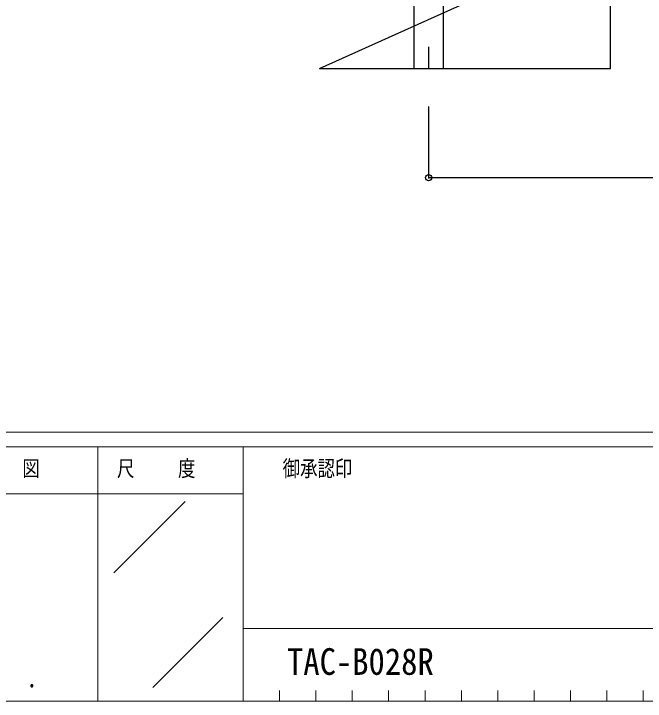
# Model space of a CAD drawing. Units: millimetres, scale not verified. Extents: x -4015 to 4015, y -2862 to 2860.
# Drawn here: x 1809 to 2678, y -2860 to -1915 of the extents above; entities that cross this region are included whole.
import ezdxf
from ezdxf.enums import TextEntityAlignment as Align

# ---------------------------------------------------------------- set-up
doc = ezdxf.new("R2010")
doc.units = ezdxf.units.MM
doc.header["$LTSCALE"] = 10
for name, color, linetype in [('0-1_USER1', 3, 'Continuous'), ('0-2_YKK_12', 2, 'Continuous'), ('0-3_YKK_A1', 4, 'Continuous'), ('0-4_YKK_D', 6, 'Continuous')]:
    doc.layers.add(name, color=color, linetype=linetype)
doc.layers.add('0-5_YKK_ZWAK', color=92, linetype='Continuous', lineweight=18)
doc.styles.add('ＭＳ ゴシック', font='')
doc.styles.get('ＭＳ ゴシック').set_extended_font_data('MS Gothic')

msp = doc.modelspace()

# ---------------------------------------------------------------- linework, layer by layer
at = {"layer": '0-2_YKK_12'}
msp.add_line((2379.69, -1960.24), (2379.69, -1989.9), dxfattribs=at)
msp.add_line((2379.69, -1960.24), (2379.69, -1989.9), dxfattribs=at)
at = {"layer": '0-3_YKK_A1'}
for p, q in [((2359.44, -1858.92), (2359.44, -1989.9)), ((2399.94, -1989.9), (2399.94, -1858.92))]:
    msp.add_line(p, q, dxfattribs=at)
for points in [[(2229.69, -1989.9), (3029.69, -1629.9), (3429.69, -1629.9)], [(2229.69, -1989.9), (2629.69, -1989.9), (2629.69, -1809.9)]]:
    msp.add_lwpolyline(points, dxfattribs=at)
at = {"layer": '0-4_YKK_D'}
for p, q in [((2379.69, -2041.9), (2379.69, -2140.9)), ((2379.69, -2139.9), (3179.69, -2139.9))]:
    msp.add_line(p, q, dxfattribs=at)
msp.add_circle((2379.69, -2139.9), 4.25, dxfattribs=at)
at = {"layer": '0-5_YKK_ZWAK', "color": 7}
for p, q in [((3834.72, -2489.9), (-3965.28, -2489.9)), ((1924.72, -2509.9), (1924.72, -2859.9)), ((2124.72, -2509.9), (1924.72, -2509.9)), ((3157.22, -2509.9), (2124.72, -2509.9)), ((2124.72, -2509.9), (2124.72, -2859.9)), ((2124.72, -2759.9), (3157.22, -2759.9)), ((1234.72, -2859.9), (1924.72, -2859.9)), ((1924.72, -2859.9), (2124.72, -2859.9)), ((2124.72, -2859.9), (3157.22, -2859.9))]:
    msp.add_line(p, q, dxfattribs=at)
at = {"layer": '0-5_YKK_ZWAK'}
for p, q in [((1924.72, -2574.9), (1234.72, -2574.9)), ((1924.72, -2574.9), (2124.72, -2574.9)), ((1946.8, -2683.19), (2044.74, -2585.26)), ((2000.37, -2840.89), (2096.59, -2744.67)), ((2174.72, -2844.9), (2174.72, -2859.9)), ((2224.72, -2844.9), (2224.72, -2859.9)), ((2274.72, -2844.9), (2274.72, -2859.9)), ((2324.72, -2844.9), (2324.72, -2859.9)), ((2374.72, -2844.9), (2374.72, -2859.9)), ((2424.72, -2844.9), (2424.72, -2859.9)), ((2474.72, -2844.9), (2474.72, -2859.9)), ((2524.72, -2844.9), (2524.72, -2859.9)), ((2574.72, -2844.9), (2574.72, -2859.9)), ((2624.72, -2844.9), (2624.72, -2859.9)), ((2674.72, -2844.9), (2674.72, -2859.9))]:
    msp.add_line(p, q, dxfattribs=at)
at = {"layer": '0-5_YKK_ZWAK', "color": 7}
msp.add_lwpolyline([(1924.72, -2509.9), (1234.72, -2509.9), (1234.72, -2859.9)], dxfattribs=at)

# ---------------------------------------------------------------- texts
at = {"layer": '0-1_USER1', "style": 'ＭＳ ゴシック', "width": 0.9}
msp.add_text('TAC-B028R', height=36.66, dxfattribs=at).set_placement((2184.81, -2834.6), align=Align.BOTTOM_LEFT)
at = {"layer": '0-5_YKK_ZWAK', "color": 7, "style": 'ＭＳ ゴシック', "width": 0.8}
for s, height, p in [('作     図', 21.99, (1736.92, -2557.4)), ('尺     度', 21.99, (1951.12, -2557.4)), ('御承認印', 21.99, (2178.84, -2557.4)), ('． ．', 25.92, (1784.7, -2849.25))]:
    msp.add_text(s, height=height, dxfattribs=at).set_placement(p, align=Align.BOTTOM_LEFT)

doc.saveas('drawing.dxf')
